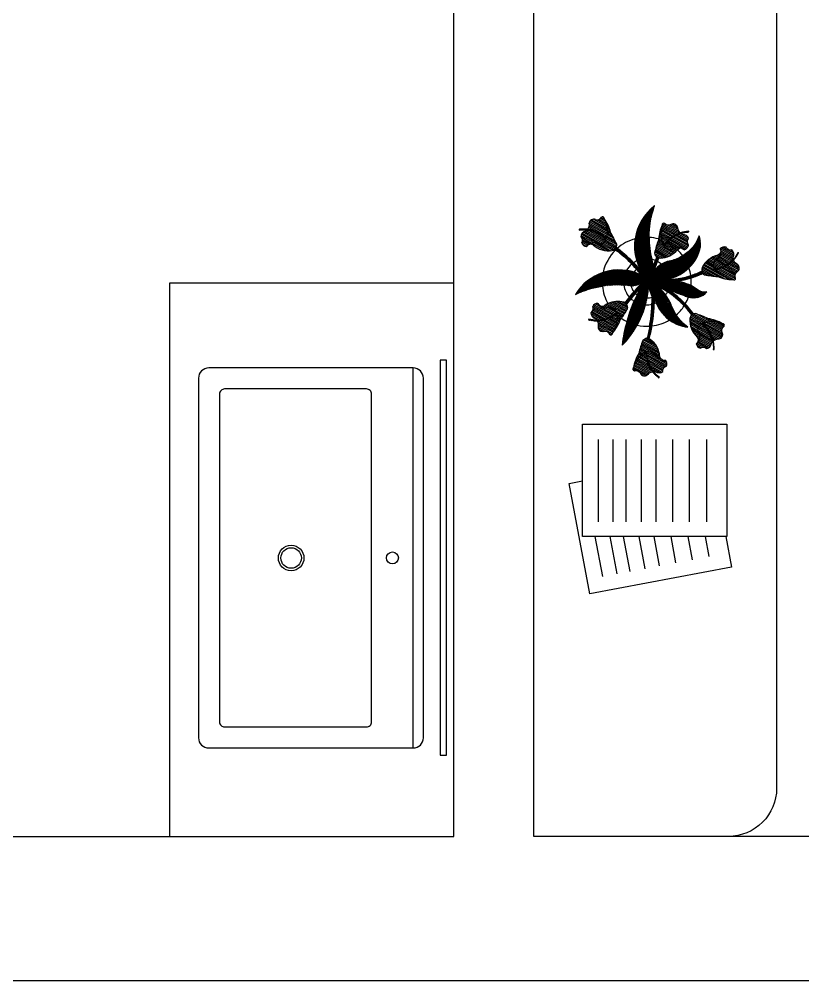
# Model space of a CAD drawing. Header units: inches. Extents: x 9636 to 21597, y -10243 to 557.
# Drawn here: x 13997 to 14045.9, y -8586.5 to -8526.5 of the extents above; entities that cross this region are included whole.
import ezdxf

# ---------------------------------------------------------------- set-up
doc = ezdxf.new("R2010")
doc.units = ezdxf.units.IN
doc.header["$MEASUREMENT"] = 0
for name, color, linetype in [('2', 9, 'Continuous'), ('8', 8, 'Continuous'), ('COTA', 254, 'Continuous'), ('vflor', 10, 'Continuous'), ('vflor2', 50, 'Continuous'), ('Vflores5', 230, 'Continuous'), ('vfolha', 72, 'Continuous'), ('vfolha3', 86, 'Continuous')]:
    doc.layers.add(name, color=color, linetype=linetype)
pattern_1 = [(90, (-251.9726772, -167.8507474), (-0.001875, 3e-19), [])]
pattern_2 = [(90, (-2438.3887037, 74.9963485), (-0.0028125, 2e-19), [])]
pattern_3 = [(90, (-251.97267724, -167.85074738), (-0.000375, 8e-20), [])]
pattern_4 = [(90, (-251.9726772, -167.8507474), (-0.001125, 2e-19), [])]

# ---------------------------------------------------------------- blocks, each defined once
blk = doc.blocks.new('BASIN23')
at = {"color": 252}
blk.add_line((4619.052, 4552.677), (4590.196, 4552.677), dxfattribs=at)
for points in [[(4618.276, 4553.454), (4590.973, 4553.454, 0.414214), (4590.196, 4552.677), (4590.196, 4537.163, 0.414214), (4590.973, 4536.386), (4618.276, 4536.386, 0.414214), (4619.052, 4537.163), (4619.052, 4552.677, 0.414214)], [(4617.068, 4549.527), (4592.181, 4549.527, 0.414214), (4591.792, 4549.139), (4591.792, 4538.371, 0.414214), (4592.181, 4537.982), (4617.068, 4537.982, 0.414214), (4617.456, 4538.371), (4617.456, 4549.139, 0.414214)]]:
    blk.add_lwpolyline(points, format="xyb", close=True, dxfattribs=at)
for centre, radius in [((4604.624, 4551.102), 0.455), ((4604.624, 4543.42), 0.971), ((4604.624, 4543.42), 0.777)]:
    blk.add_circle(centre, radius, dxfattribs=at)
blk = doc.blocks.new('flor_PB_copo_de_leite_verm_médio')
at = {"layer": '2', "lineweight": -3}
h = blk.add_hatch(dxfattribs=at)
h.set_pattern_fill('ANSI31', color=256, scale=0.003, angle=45, style=0)
h.set_pattern_definition(pattern_3)
h.paths.add_polyline_path([(0.063, 0.1833, 0.810808), (0.0623, 0.1846, 0.06826), (0.0478, 0.1746, 0.172607), (0.0272, 0.1364, 0.007149), (0.0285, 0.1354, -0.179283), (0.0494, 0.1742, -0.064983)])
at = {"layer": 'COTA', "lineweight": -3}
h = blk.add_hatch(dxfattribs=at)
h.set_pattern_fill('ANSI31', color=256, scale=0.015, angle=45, style=0)
h.set_pattern_definition(pattern_1)
h.paths.add_polyline_path([(-0.0189, 0.04, -0.060626), (0.002, -0.0006, -0.05545), (0.0002, 0.0412, 0.006234), (-0.0056, 0.0763, 0.056575), (-0.0068, 0.0851, 0.27568), (-0.0351, 0.1134, -0.234589), (-0.0294, 0.0929, 0.047492), (-0.0303, 0.0781, 0.1286)])
at = {"layer": 'vflor', "lineweight": -3}
h = blk.add_hatch(dxfattribs=at)
h.set_pattern_fill('ANSI31', color=256, scale=0.0225, angle=45, style=0)
h.set_pattern_definition(pattern_2)
h.paths.add_polyline_path([(0.0537, 0.1736, -0.062762), (0.0494, 0.1742, 0.179373), (0.0285, 0.1354, 0.009523), (0.0302, 0.1341, 0.335981), (0.0492, 0.1401, -0.407226), (0.0702, 0.1466, 0.287974), (0.0741, 0.1584, -0.393845), (0.0685, 0.1703, 0.34066)])
h.paths.add_polyline_path([(0.0478, 0.1746, -0.195055), (0.038, 0.1833, 0.480655), (0.0235, 0.1828, -0.393714), (0.01, 0.1794, 0.636994), (0.0069, 0.1741, 0.195059), (0.0272, 0.1364, -0.172607)])
h = blk.add_hatch(dxfattribs=at)
h.set_pattern_fill('ANSI31', color=256, scale=0.0225, angle=45, style=0)
h.set_pattern_definition(pattern_2)
h.paths.add_polyline_path([(0.0569, 0.1417, -0.389519), (0.0702, 0.1466, 0.407226), (0.0492, 0.1401, -0.573419), (0.0208, 0.1425, -0.154978), (0.0069, 0.1741, 0.091173), (0.0125, 0.1423, 0.027975), (0.0149, 0.121, 0.581785), (0.0308, 0.1095, 0.232783)])
h = blk.add_hatch(dxfattribs=at)
h.set_pattern_fill('ANSI31', color=256, scale=0.0225, angle=45, style=0)
h.set_pattern_definition([(90, (-251.9726772, -167.8507474), (-0.0028125, 3e-19), [])])
h.paths.add_polyline_path([(-0.0839, 0.1054, 0.195059), (-0.0838, 0.1482, 0.636994), (-0.0891, 0.1515, -0.393714), (-0.1026, 0.148, 0.480655), (-0.1157, 0.1417, -0.195055), (-0.1202, 0.1294, -0.172607)])
h.paths.add_polyline_path([(-0.1213, 0.1282, -0.062762), (-0.1249, 0.1257, 0.34066), (-0.1364, 0.1158, -0.393845), (-0.1357, 0.1026, 0.287974), (-0.1267, 0.094, -0.407226), (-0.105, 0.0983, 0.335981), (-0.0855, 0.102, 0.009523), (-0.0846, 0.1039, 0.179373)])
h = blk.add_hatch(dxfattribs=at)
h.set_pattern_fill('ANSI31', color=256, scale=0.0225, angle=45, style=0)
h.set_pattern_definition(pattern_2)
h.paths.add_polyline_path([(-0.0738, 0.1176, 0.091173), (-0.0838, 0.1482, -0.212423), (-0.0855, 0.102, -0.368913), (-0.1067, 0.0992, 0.372027), (-0.1267, 0.094, -0.515766), (-0.1096, 0.0929, 0.208294), (-0.0744, 0.08, 0.319618), (-0.0643, 0.0883, 0.02186), (-0.064, 0.0892, 0.198243), (-0.0658, 0.0976, 0.027975)])
h = blk.add_hatch(dxfattribs=at)
h.set_pattern_fill('ANSI31', color=256, scale=0.0225, angle=45, style=0)
h.set_pattern_definition(pattern_2)
h.paths.add_polyline_path([(0.1289, 0.077), (0.1149, 0.077, 0.103526), (0.109, 0.0587, 0.188907), (0.1112, 0.0508), (0.1417, 0.0508, 0.00576), (0.1459, 0.0519, 0.055963), (0.1658, 0.0536), (0.1658, 0.0555, -0.157327), (0.1324, 0.066, -0.180489)])
h.paths.add_polyline_path([(0.132, 0.0859, 0.407226), (0.1313, 0.108, -0.515766), (0.1274, 0.0913, 0.102556), (0.1149, 0.077), (0.1289, 0.077, -0.146601)])
h.paths.add_polyline_path([(0.1417, 0.0508), (0.1112, 0.0508, 0.197181), (0.1185, 0.0464, 0.030629)])
h.paths.add_polyline_path([(0.1778, 0.0569, -0.053314), (0.1658, 0.0555), (0.1658, 0.0536, 0.035031)])
h = blk.add_hatch(dxfattribs=at)
h.set_pattern_fill('ANSI31', color=256, scale=0.0225, angle=45, style=0)
h.set_pattern_definition(pattern_2)
h.paths.add_polyline_path([(0.1319, 0.0859, 0.335981), (0.1324, 0.066, 0.009523), (0.1342, 0.0648, 0.179373), (0.1641, 0.0971, -0.062762), (0.1622, 0.101, 0.34066), (0.1543, 0.114, -0.393845), (0.1412, 0.1154, 0.287974), (0.1313, 0.108, -0.407226)])
h.paths.add_polyline_path([(0.1355, 0.0639, 0.195059), (0.1777, 0.0569, 0.636994), (0.1818, 0.0615, -0.393714), (0.1806, 0.0755, 0.480655), (0.1764, 0.0893, -0.195055), (0.1651, 0.0958, -0.172607)])
h = blk.add_hatch(dxfattribs=at)
h.set_pattern_fill('ANSI31', color=256, scale=0.0225, angle=45, style=0)
h.set_pattern_definition(pattern_2)
h.paths.add_polyline_path([(-0.0894, 0.0299, 0.287974), (-0.1015, 0.0326, -0.393845), (-0.1129, 0.026, 0.34066), (-0.1148, 0.0109, -0.062762), (-0.1149, 0.0066, 0.179373), (-0.0744, -0.0107, 0.009523), (-0.0733, -0.0089, 0.335981), (-0.081, 0.0095, -0.407226)])
h.paths.add_polyline_path([(-0.1153, 0.005, -0.195055), (-0.123, -0.0056, 0.480655), (-0.1212, -0.0199, -0.393714), (-0.1166, -0.0331, 0.636994), (-0.111, -0.0357, 0.195059), (-0.0753, -0.0121, -0.172607)])
h = blk.add_hatch(dxfattribs=at)
h.set_pattern_fill('ANSI31', color=256, scale=0.0225, angle=45, style=0)
h.set_pattern_definition(pattern_2)
h.paths.add_polyline_path([(-0.0781, 0.016, -0.499692), (-0.0879, 0.0297, 0.031835), (-0.089, 0.0306, 0.387143), (-0.0827, 0.0103, -0.368913), (-0.0733, -0.0089, -0.212423), (-0.111, -0.0357, 0.091173), (-0.0799, -0.0273, 0.027975), (-0.0588, -0.0229, 0.581785), (-0.0489, -0.0061, 0.203102)])
h = blk.add_hatch(dxfattribs=at)
h.set_pattern_fill('ANSI31', color=256, scale=0.0225, angle=45, style=0)
h.set_pattern_definition(pattern_2)
h.paths.add_polyline_path([(0.0953, -0.0289, -0.172607), (0.1287, -0.0566, -0.195055), (0.1391, -0.0488, 0.480655), (0.1415, -0.0344, -0.393714), (0.1408, -0.0205, 0.636994), (0.1362, -0.0164, 0.195059)])
h.paths.add_polyline_path([(0.094, -0.0299, 0.009523), (0.0924, -0.0314, 0.335981), (0.0945, -0.0512, -0.407226), (0.0968, -0.0731, 0.287974), (0.1076, -0.0792, -0.393845), (0.1204, -0.0761, 0.34066), (0.1266, -0.0622, -0.062762), (0.1279, -0.0581, 0.179373)])
h.paths.add_polyline_path([(-0.0262, -0.1669, -0.062762), (-0.0221, -0.1683, 0.34066), (-0.0073, -0.1719, -0.393845), (0.003, -0.1637, 0.287974), (0.0048, -0.1514, -0.407226), (-0.0112, -0.1362, 0.335981), (-0.0255, -0.1224, 0.009523), (-0.0277, -0.1228, 0.179373)])
h.paths.add_polyline_path([(-0.0293, -0.1232, 0.195059), (-0.0642, -0.1479, 0.636994), (-0.0638, -0.1541, -0.393714), (-0.0532, -0.1631, 0.480655), (-0.0404, -0.17, -0.195055), (-0.0278, -0.1666, -0.172607)])
h = blk.add_hatch(dxfattribs=at)
h.set_pattern_fill('ANSI31', color=256, scale=0.0225, angle=45, style=0)
h.set_pattern_definition(pattern_2)
h.paths.add_polyline_path([(0.1362, -0.0164, 0.091173), (0.104, -0.0156, 0.005176), (0.1, -0.0151, 0.031213), (0.0761, -0.0137, 0.401025), (0.0682, -0.0272, 0.182301), (0.0868, -0.0545, 0.048427), (0.0946, -0.059, -0.389519), (0.0968, -0.0731, 0.372027), (0.0959, -0.0525, -0.368913), (0.0924, -0.0314, -0.212423)])
h = blk.add_hatch(dxfattribs=at)
h.set_pattern_fill('ANSI31', color=256, scale=0.0225, angle=45, style=0)
h.set_pattern_definition(pattern_2)
h.paths.add_polyline_path([(-0.0141, -0.1007, 0.401025), (-0.0295, -0.0987, 0.036395), (-0.0451, -0.1219, 0.091173), (-0.0642, -0.1479, -0.212423), (-0.0255, -0.1224, -0.368913), (-0.011, -0.1381, 0.372027), (0.0048, -0.1514, -0.389519), (-0.005, -0.1411, 0.232783)])
at = {"layer": 'vflor2', "lineweight": -3}
h = blk.add_hatch(dxfattribs=at)
h.set_pattern_fill('ANSI31', color=256, scale=0.003, angle=45, style=0)
h.set_pattern_definition(pattern_3)
h.paths.add_polyline_path([(-0.1377, 0.1312, 0.810808), (-0.1376, 0.1298, -0.064896), (-0.1213, 0.1282, -0.179373), (-0.0846, 0.1039, 0.007149), (-0.0839, 0.1054, 0.172607), (-0.1202, 0.1294, 0.06826)])
h = blk.add_hatch(dxfattribs=at)
h.set_pattern_fill('ANSI31', color=256, scale=0.003, angle=45, style=0)
h.set_pattern_definition(pattern_3)
h.paths.add_polyline_path([(0.1698, 0.1128, 0.810808), (0.1684, 0.113, -0.064896), (0.1641, 0.0971, -0.179373), (0.1342, 0.0648, 0.007149), (0.1355, 0.0639, 0.172607), (0.1651, 0.0958, 0.06826)])
h = blk.add_hatch(dxfattribs=at)
h.set_pattern_fill('ANSI31', color=256, scale=0.003, angle=45, style=0)
h.set_pattern_definition(pattern_3)
h.paths.add_polyline_path([(-0.1253, 0.0193, 0.810808), (-0.1265, 0.0186, 0.06826), (-0.1153, 0.005, 0.172607), (-0.0753, -0.0121, 0.007149), (-0.0744, -0.0107, -0.179373), (-0.1149, 0.0066, -0.064896)])
h = blk.add_hatch(dxfattribs=at)
h.set_pattern_fill('ANSI31', color=256, scale=0.003, angle=45, style=0)
h.set_pattern_definition(pattern_3)
h.paths.add_polyline_path([(0.1287, -0.0566, 0.172607), (0.0953, -0.0289, 0.007149), (0.094, -0.0299, -0.179163), (0.1279, -0.058, -0.065099), (0.1342, -0.0732, 0.810808), (0.1356, -0.0728, 0.06826)])
h.paths.add_polyline_path([(-0.0262, -0.1669, -0.179373), (-0.0277, -0.1228, 0.007149), (-0.0293, -0.1232, 0.172607), (-0.0278, -0.1666, 0.06826), (-0.0192, -0.1819, 0.810808), (-0.018, -0.1811, -0.064896)])
at = {"layer": 'vfolha', "lineweight": -3}
h = blk.add_hatch(dxfattribs=at)
h.set_pattern_fill('ANSI31', color=256, scale=0.015, angle=45, style=0)
h.set_pattern_definition(pattern_1)
h.paths.add_polyline_path([(0.054, 0.0738, 0.127589), (0.0486, 0.1142, -0.086119), (0.0381, 0.0811, -0.059679), (0.0245, 0.0612, 0.116627), (0.0048, 0.0173, 0.025621), (0.0069, -0.0015, -0.068154), (0.0272, 0.0228, -0.000151), (0.0274, 0.0229, 0.183159)])
h = blk.add_hatch(dxfattribs=at)
h.set_pattern_fill('ANSI31', color=256, scale=0.015, angle=45, style=0)
h.set_pattern_definition(pattern_1)
h.paths.add_polyline_path([(-0.0549, 0.016, 0.265175), (-0.0016, -0.0043, 0.036905), (-0.0126, 0.0206, 0.179226), (-0.0604, 0.0563, 0.151605), (-0.1113, 0.0557, 0.069982), (-0.1292, 0.0424, -0.168565), (-0.0761, 0.0329, -0.082744)])
h = blk.add_hatch(dxfattribs=at)
h.set_pattern_fill('ANSI31', color=256, scale=0.015, angle=45, style=0)
h.set_pattern_definition(pattern_1)
h.paths.add_polyline_path([(0.1002, -0.0021, 0.039304), (0.1482, 0.0135, 0.068382), (0.0963, 0.0205, 0.10961), (0.0151, 0.0023, 0.024586), (0.0091, -0.0069, 0.011075), (0.0231, -0.011, 0.060604)])
h = blk.add_hatch(dxfattribs=at)
h.set_pattern_fill('ANSI31', color=256, scale=0.015, angle=45, style=0)
h.set_pattern_definition(pattern_1)
h.paths.add_polyline_path([(-0.0383, -0.0202, -0.057879), (-0.0754, -0.0469, -0.085249), (-0.1387, -0.0692, 0.196212), (-0.0587, -0.0707, 0.178698), (-0.0038, -0.0224, -0.012556), (0.0014, -0.0113, 0.006908), (0.0024, -0.0086, 0.016323), (-0.0191, -0.0096, 0.147369)])
h = blk.add_hatch(dxfattribs=at)
h.set_pattern_fill('ANSI31', color=256, scale=0.015, angle=45, style=0)
h.set_pattern_definition(pattern_1)
h.paths.add_polyline_path([(0.035, -0.0948, 0.179247), (0.103, -0.1228, -0.074362), (0.0605, -0.0824, -0.06874), (0.0332, -0.0355, 0.223763), (0.0106, -0.0123, -0.003009), (0.0067, -0.0111, 0.013752), (0.0011, -0.0229, 0.194857)])
at = {"layer": 'vfolha3', "lineweight": -3}
h = blk.add_hatch(dxfattribs=at)
h.set_pattern_fill('ANSI31', color=256, scale=0.009, angle=45, style=0)
h.set_pattern_definition(pattern_4)
h.paths.add_polyline_path([(0.0229, 0.109, -0.105036), (0.0188, 0.1112, 0.035642), (0.0088, 0.0862, 0.116698), (0.002, -0.0006, -0.01118), (0.0048, -0.0086, -0.197923), (0.0064, -0.0099, -0.299106), (0.0079, -0.0072, -0.128725), (0.0136, 0.086, -0.033571)])
h.paths.add_polyline_path([(0.109, 0.0561, 0.020555), (0.0826, 0.0481, 0.04487), (0.028, 0.0233, 0.031599), (0.0272, 0.0227, -0.003948), (0.0262, 0.0219, 0.065186), (0.0069, -0.0015, 0.0079), (0.0079, -0.0072, -0.10574), (0.0091, -0.0069, -0.072643), (0.0293, 0.0184, -0.0595), (0.0308, 0.0195, -0.045412), (0.0854, 0.0441, -0.019949), (0.1105, 0.0517, -0.000004), (0.1105, 0.0517, -0.105311)])
h.paths.add_polyline_path([(0.0689, -0.02, -0.046422), (0.0091, -0.0069, 0.418069), (0.0064, -0.0099, -0.119803), (0.0067, -0.0111, -0.0265), (0.0106, -0.0123, 0.04382), (0.0679, -0.0246, -0.105295)])
h.paths.add_polyline_path([(-0.0646, 0.0872, -0.105036), (-0.0672, 0.0833, -0.033616), (-0.0481, 0.0674, -0.117525), (-0.0016, -0.0043, 0.0101), (0.0007, -0.0039, -0.6516), (0.0024, -0.0086, -0.006908), (0.0014, -0.0113, -0.002695), (0.0026, -0.009, -0.214172), (0.0048, -0.0086, 0.124622), (-0.0443, 0.0702, 0.035076)])
h = blk.add_hatch(dxfattribs=at)
h.set_pattern_fill('ANSI31', color=256, scale=0.009, angle=45, style=0)
h.set_pattern_definition(pattern_4)
h.paths.add_polyline_path([(0.0024, -0.0086, 0.6516), (0.0007, -0.0039, -0.075013), (-0.0165, -0.0047, 0.023602), (-0.0479, -0.0084, -0.105295), (-0.0475, -0.0131, -0.037995)])
h = blk.add_hatch(dxfattribs=at)
h.set_pattern_fill('ANSI31', color=256, scale=0.009, angle=45, style=0)
h.set_pattern_definition(pattern_4)
h.paths.add_polyline_path([(0.0067, -0.0111, -0.115287), (0.0064, -0.0099, 0.430337), (0.0026, -0.009, 0.002695), (0.0014, -0.0113, -0.028957), (-0.0038, -0.0224, 0.079152), (-0.0231, -0.0965, -0.105383), (-0.0185, -0.0974, -0.094973)])
at = {"layer": '2', "lineweight": -3}
blk.add_lwpolyline([(0.0494, 0.1742, -0.064896), (0.063, 0.1833, 0.810808), (0.0623, 0.1846, 0.06826), (0.0478, 0.1746, -0.195055)], format="xyb", dxfattribs=at)
at = {"layer": 'vflor', "lineweight": -3}
for points in [[(0.0478, 0.1746, -0.195055), (0.038, 0.1833, 0.501368), (0.0232, 0.1823, -0.376344), (0.01, 0.1794, 0.636994), (0.0069, 0.1741, 0.091173), (0.0125, 0.1423, 0.036395), (0.0161, 0.1146, 0.096784), (0.0188, 0.1112, 0.035642)], [(0.0069, 0.1741, 0.212423), (0.0302, 0.1341, 0.368913), (0.0502, 0.1417, -0.372027), (0.0702, 0.1466, 0.287974)], [(0.0229, 0.109, 0.182881), (0.0308, 0.1096, 0.232624), (0.0569, 0.1417, -0.389519), (0.0702, 0.1466, 0.287974), (0.0741, 0.1584, -0.393845), (0.0685, 0.1703, 0.34066), (0.0537, 0.1736, -0.062762), (0.0494, 0.1742, -0.064896)], [(-0.0838, 0.1482, -0.212423), (-0.0855, 0.102, -0.368913), (-0.1067, 0.0992, 0.372027), (-0.1267, 0.094, -0.287974)], [(-0.0646, 0.0872, 0.096784), (-0.0638, 0.0915, 0.036395), (-0.0738, 0.1176, 0.091173), (-0.0838, 0.1482, 0.636994), (-0.0891, 0.1515, -0.376344), (-0.1021, 0.1478, 0.501368), (-0.1157, 0.1417, -0.195055), (-0.1202, 0.1294, 0.06826)], [(-0.1213, 0.1282, -0.062762), (-0.1249, 0.1257, 0.34066), (-0.1364, 0.1158, -0.393845), (-0.1357, 0.1026, 0.287974), (-0.1267, 0.094, -0.389519), (-0.1126, 0.0961, 0.232624), (-0.0745, 0.08, 0.293556), (-0.0646, 0.0872, -0.033616)], [(0.1641, 0.0971, -0.062762), (0.1622, 0.101, 0.34066), (0.1543, 0.114, -0.393845), (0.1412, 0.1154, 0.287974), (0.1313, 0.108, -0.389519), (0.131, 0.0937, 0.232624), (0.1089, 0.0587, 0.164597), (0.1105, 0.0517, 0.020555)], [(0.1777, 0.0569, -0.212423), (0.1324, 0.066, -0.368913), (0.1331, 0.0874, 0.372027), (0.1313, 0.108, -0.287974)], [(0.1105, 0.0517, 0.222448), (0.1185, 0.0464, 0.036395), (0.1459, 0.0519, 0.091173), (0.1777, 0.0569, 0.636994), (0.1818, 0.0615, -0.376344), (0.1803, 0.075, 0.501368), (0.1764, 0.0893, -0.195055), (0.1651, 0.0958, 0.06826)], [(-0.0819, 0.0168, 0.007798), (-0.0833, 0.017, -0.389519), (-0.0894, 0.0299, 0.287974), (-0.1015, 0.0326, -0.393845), (-0.1129, 0.026, 0.34066), (-0.1148, 0.0109, -0.062762), (-0.1149, 0.0066, -0.064896)], [(-0.111, -0.0357, 0.212423), (-0.0733, -0.0089, 0.368913), (-0.0827, 0.0103, -0.372027), (-0.0894, 0.0299, 0.287974)], [(-0.1153, 0.005, -0.195055), (-0.123, -0.0056, 0.501368), (-0.1207, -0.0202, -0.376344), (-0.1166, -0.0331, 0.636994), (-0.111, -0.0357, 0.084136), (-0.0821, -0.0283, 0.053439)], [(-0.0821, -0.0283, 0.006984), (-0.0799, -0.0273, 0.036395), (-0.0526, -0.0212, 0.401755), (-0.0489, -0.006, 0.224419), (-0.0819, 0.0168, -0.389519)], [(0.0999, -0.0151, 0.031062), (0.0761, -0.0137, 0.401755), (0.0682, -0.0272, 0.182145), (0.0868, -0.0545, -0.389519)], [(0.1362, -0.0164, 0.212423), (0.0924, -0.0314, 0.368913), (0.0959, -0.0525, -0.372027), (0.0968, -0.0731, 0.287974)], [(0.1287, -0.0566, -0.195055), (0.1391, -0.0488, 0.501368), (0.141, -0.034, -0.376344), (0.1408, -0.0205, 0.636994), (0.1362, -0.0164, 0.091173), (0.104, -0.0156, 0.005326), (0.0999, -0.0151, 0.035051)], [(-0.0228, -0.0937, 0.002909), (-0.0231, -0.0965, 0.154212)], [(-0.0231, -0.0965, -0.105383), (-0.0185, -0.0974, -0.232624)], [(-0.0185, -0.0974, -0.002356), (-0.0183, -0.0952, 0.146929)]]:
    blk.add_lwpolyline(points, format="xyb", dxfattribs=at)
for centre, radius, start, end in [((0.088, -0.0672), 0.0105, 326.0535, 51.1809), ((0.107, -0.0676), 0.0117, 208.4236, 272.6837), ((0.1157, -0.0845), 0.00967, 60.6238, 146.6108), ((0.122, -0.2171), 0.1923, 141.9978, 150.3352), ((-0.0229, -0.1078), 0.0113, 91.2188, 126.2853), ((-0.0229, -0.1078), 0.0113, 38.7331, 67.1556), ((-0.0506, -0.1301), 0.0469, 346.4059, 38.7878), ((0.016, -0.1868), 0.0891, 133.254, 154.0917), ((-0.0162, -0.1786), 0.0569, 99.4044, 147.3752), ((0.0046, -0.1356), 0.0158, 189.1117, 270.7379), ((-0.0625, -0.1509), 0.00341, 118.622, 248.6097), ((-0.0633, -0.1643), 0.0102, 10.042, 92.5361), ((0.0055, -0.1409), 0.0105, 181.0844, 266.2119), ((-0.0059, -0.1561), 0.0117, 319.5816, 23.8417), ((-0.044, -0.1615), 0.00928, 186.3962, 292.907), ((0.0023, -0.1733), 0.00967, 85.6545, 171.6415)]:
    blk.add_arc(centre, radius, start, end, dxfattribs=at)
at = {"layer": 'vflor2', "lineweight": -3}
for points in [[(0.0272, 0.1364, -0.172607), (0.0478, 0.1746, -0.810808)], [(0.0494, 0.1742, 0.179373), (0.0285, 0.1354, 0.243738)], [(-0.1202, 0.1294, 0.06826), (-0.1377, 0.1312, 0.810808), (-0.1376, 0.1298, -0.064896), (-0.1213, 0.1282, -0.062762)], [(-0.1213, 0.1282, -0.179373), (-0.0846, 0.1039, -0.243738)], [(-0.0839, 0.1054, 0.172607), (-0.1202, 0.1294, 0.810808)], [(0.1651, 0.0958, 0.06826), (0.1698, 0.1128, 0.810808), (0.1684, 0.113, -0.064896), (0.1641, 0.0971, -0.062762)], [(0.1641, 0.0971, -0.179373), (0.1342, 0.0648, -0.243738)], [(0.1355, 0.0639, 0.172607), (0.1651, 0.0958, 0.810808)], [(-0.1149, 0.0066, -0.064896), (-0.1253, 0.0193, 0.810808), (-0.1265, 0.0186, 0.06826), (-0.1153, 0.005, -0.195055)], [(-0.0753, -0.0121, -0.172607), (-0.1153, 0.005, -0.810808)], [(-0.1149, 0.0066, 0.179373), (-0.0744, -0.0107, 0.243738)], [(0.1279, -0.0581, 0.179373), (0.094, -0.0299, 0.243738)], [(0.0953, -0.0289, -0.172607), (0.1287, -0.0566, -0.810808)], [(0.1279, -0.0581, -0.064896), (0.1342, -0.0732, 0.810808), (0.1356, -0.0728, 0.06826), (0.1287, -0.0566, -0.195055)], [(-0.0278, -0.1666, 0.06826), (-0.0192, -0.1819, 0.810808), (-0.018, -0.1811, -0.064896), (-0.0262, -0.1669, -0.062762)]]:
    blk.add_lwpolyline(points, format="xyb", dxfattribs=at)
for centre, radius, start, end in [((0.1436, -0.0656), 0.0174, 154.525, 168.8901), ((0.0325, -0.1428), 0.0648, 162.3583, 201.5309), ((0.0325, -0.1428), 0.0634, 161.6219, 202.2985), ((-0.0299, -0.1839), 0.0174, 63.3752, 77.7403)]:
    blk.add_arc(centre, radius, start, end, dxfattribs=at)
at = {"layer": 'Vflores5', "lineweight": -3}
for points in [[(0.0188, 0.1112, 0.105036), (0.0229, 0.109, 0.232624)], [(-0.0646, 0.0872, -0.105036), (-0.0672, 0.0833, -0.232624)]]:
    blk.add_lwpolyline(points, format="xyb", dxfattribs=at)
for centre, radius, start, end in [((0.1138, -0.0163), 0.0469, 234.7694, 245.8594), ((0.1145, -0.0652), 0.0125, 298.4967, 13.7444), ((-0.0275, -0.1388), 0.0165, 2.2533, 83.252), ((-0.0299, -0.1839), 0.0174, 83.161, 127.31), ((-0.0123, -0.1605), 0.0125, 218.5209, 293.7686)]:
    blk.add_arc(centre, radius, start, end, dxfattribs=at)
at = {"layer": 'vfolha', "lineweight": -3}
for points in [[(-0.0068, 0.0851, 0.275681), (-0.0351, 0.1134, -0.234589), (-0.0294, 0.0929, 0.047492), (-0.0303, 0.0781, 0.04348)], [(0.054, 0.0738, 0.127589), (0.0486, 0.1142, -0.086131), (0.0381, 0.0811, 0.067782)], [(-0.0205, 0.0954, -0.172243), (-0.0166, 0.0773, 0.077621), (-0.0032, 0.012, 0.077621)], [(0.0088, 0.0862, 0.042088), (-0.0068, 0.0851, 0.275681)], [(0.0002, 0.0412, 0.006234), (-0.0056, 0.0763, 0.056573), (-0.0068, 0.0851, -0.234589)], [(0.0381, 0.0811, -0.059667), (0.0245, 0.0612, 0.116627), (0.0048, 0.0173)], [(0.0483, 0.0897, -0.192821), (0.0402, 0.0606, 0.073411), (0.0069, -0.0015, 0.073411)], [(0.0381, 0.0811, 0.067782), (0.0136, 0.086, -0.033571)], [(-0.0481, 0.0674, 0.044708), (-0.0604, 0.0563, 0.151618)], [(-0.0303, 0.0781, 0.04348), (-0.0443, 0.0702, 0.035076)], [(-0.0303, 0.0781, 0.1286), (-0.0189, 0.04)], [(0.0262, 0.0219, 0.188192), (0.054, 0.0738, -0.146551)], [(0.0826, 0.0481, 0.105029), (0.054, 0.0738, 0.127589)], [(-0.0604, 0.0563, 0.151618), (-0.1113, 0.0557, 0.069982), (-0.1292, 0.0424, -0.168565), (-0.0761, 0.0329, 0.046466)], [(-0.0968, 0.0502, -0.205437), (-0.0512, 0.0368, 0.058316), (-0.0016, -0.0043, 0.058316)], [(-0.0126, 0.0206, 0.179213), (-0.0604, 0.0563, 0.069982)], [(0.0963, 0.0205, 0.070573), (0.0854, 0.0441, -0.019885)], [(-0.0761, 0.0329, 0.046466), (-0.0819, 0.0168, 0.007798)], [(-0.0761, 0.0329, -0.082744), (-0.0549, 0.016, 0.276015), (0.0007, -0.0039)], [(0.0963, 0.0205, 0.10961), (0.0151, 0.0023)], [(0.1002, -0.0021, 0.039304), (0.1482, 0.0135, 0.068382), (0.0963, 0.0205, 0.070573)], [(-0.0754, -0.0469, 0.057879), (-0.0383, -0.0202, -0.147369), (-0.0191, -0.0096)], [(0.0024, -0.0086, -0.215955), (-0.0587, -0.0707, 0.085249)], [(0.0067, -0.0111, -0.251756), (0.0332, -0.0355, 0.06874), (0.0605, -0.0824, -0.179247)], [(0.0231, -0.011, 0.060604), (0.1002, -0.0021, 0.179336)], [(0.0999, -0.0151, 0.035051), (0.1002, -0.0021, 0.039304)], [(-0.0821, -0.0283, 0.053439), (-0.0754, -0.0469, -0.085249)], [(-0.0754, -0.0469, -0.085249), (-0.1387, -0.0692, 0.196212), (-0.0587, -0.0707, 0.116806)], [(0.0605, -0.0824, 0.10465), (0.0868, -0.0545, 0.048427)], [(-0.0587, -0.0707, 0.116806), (-0.0228, -0.0937, 0.002909)], [(0.035, -0.0948, 0.179247), (0.103, -0.1228, -0.074362), (0.0605, -0.0824, 0.10465)]]:
    blk.add_lwpolyline(points, format="xyb", dxfattribs=at)
for centre, radius, start, end in [((-0.0102, 0.0896), 0.0139, 190.0696, 242.4893), ((-0.0233, 0.0795), 0.0131, 303.75, 6.6047), ((0.0341, 0.0749), 0.0195, 277.0801, 314.9015), ((0.0233, 0.0716), 0.0201, 326.903, 24.0222), ((-0.0878, 0.0701), 0.0254, 262.1173, 302.3996), ((-0.08, 0.0499), 0.00599, 347.7837, 86.1504), ((-0.0594, 0.0223), 0.0178, 74.4948, 123.9772), ((-0.0724, 0.0394), 0.0178, 0.087, 39.539), ((0.0126, 0.0674), 0.0355, 197.7137, 226.0983), ((-0.0246, 0.0544), 0.0178, 315.4705, 358.6447), ((0.0078, -0.0063), 0.0481, 84.2431, 93.4142), ((0.0358, 0.0403), 0.0149, 146.4115, 207.5873), ((0.0026, 0.0795), 0.0503, 293.555, 316.3797), ((-0.0502, -0.0401), 0.0641, 77.7818, 91.7847), ((-0.0693, 0.0225), 0.0327, 0.2098, 31.9202), ((0.0078, -0.0063), 0.0481, 125.0447, 127.268), ((-0.0169, 0.037), 0.0137, 310.2753, 0.9375), ((0.0078, -0.0063), 0.0337, 90.892, 95.6625), ((0.0386, 0.0213), 0.0247, 151.6018, 190.6697), ((0.0078, -0.0063), 0.0481, 48.3792, 53.4825), ((0.0078, -0.0063), 0.0481, 26.2812, 42.5077), ((0.0078, -0.0063), 0.0481, 169.041, 181.0997), ((-0.0235, 0.0311), 0.0256, 243.1659, 284.9091), ((-0.0399, 0.0122), 0.0237, 345.7417, 17.1654), ((0.169, -0.6187), 0.6324, 94.473, 104.6473), ((0.018, 0.0059), 0.0132, 322, 352.8592), ((0.0078, -0.0063), 0.0337, 30.7535, 48.7009), ((0.0452, 0.0091), 0.011, 327.9521, 11.4034), ((0.0559, -0.017), 0.0203, 48.4367, 93.9009), ((0.0714, 0.0137), 0.0151, 338.1322, 6.3235), ((0.0853, -0.0166), 0.0247, 52.6194, 89.7867), ((0.1009, 0.0153), 0.0097, 332.211, 7.6106), ((0.1181, 0.021), 0.0133, 229.7898, 280.5429), ((-0.641, 0.746), 0.9916, 306.1946, 310.4548), ((0.0078, -0.0063), 0.0481, 186.6896, 196.6917), ((0.0078, -0.0063), 0.0337, 174.2307, 178.5976), ((0.0078, -0.0063), 0.0337, 186.5653, 188.9477), ((-0.0187, -0.0373), 0.0203, 64.5644, 106.8546), ((-0.0357, -0.0156), 0.0259, 322.7842, 352.3137), ((0.0005, -0.0066), 0.00272, 314.65, 87.003), ((0.0041, -0.0112), 0.00269, 2.627, 123.0897), ((0.0092, -0.0097), 0.0028, 92.3845, 209.4432), ((0.1199, -0.005), 0.1133, 183.0631, 242.2401), ((0.0308, -0.0254), 0.0233, 56.375, 95.861), ((0.0078, -0.0063), 0.0337, 313.9366, 336.7486), ((0.0078, -0.0063), 0.0337, 344.7669, 352.6586), ((0.0078, -0.0063), 0.0481, 346.0982, 356.1349), ((-0.0409, 0.0026), 0.0391, 256.5993, 286.539), ((-0.056, -0.0382), 0.0265, 334.3619, 7.256), ((0.0078, -0.0063), 0.0337, 235.7381, 239.9995), ((0.0078, -0.0063), 0.0337, 247.9956, 262.5455), ((0.1067, -0.017), 0.1058, 183.2138, 227.3191), ((0.0516, -0.0351), 0.0451, 164.8456, 182.9382), ((0.0037, -0.0488), 0.0259, 41.5787, 80.2806), ((0.0078, -0.0063), 0.0481, 307.6543, 340.4806), ((-0.1074, 0.0398), 0.1075, 273.9339, 298.9476), ((-0.025, 0.0639), 0.1371, 243.6765, 247.9444), ((-0.0565, -0.0429), 0.0115, 203.814, 275.5362), ((-0.0687, -0.0555), 0.0152, 316.6993, 9.1037), ((0.0078, -0.0063), 0.0481, 234.041, 243.4388), ((0.0078, -0.0063), 0.0481, 249.0542, 269.9881), ((0.0341, -0.0507), 0.0201, 167.7674, 199.4141), ((0.0124, -0.0736), 0.0272, 49.8832, 85.8669), ((-0.0966, -0.05), 0.024, 277.8461, 326.7854), ((0.0318, -0.1048), 0.0316, 50.365, 94.1894), ((0.0442, -0.0765), 0.0127, 177.3069, 222.6417), ((0.0078, -0.0063), 0.0926, 253.6756, 287.1101), ((0.0631, -0.0992), 0.0117, 162.8431, 213.365), ((0.0551, -0.1285), 0.0329, 62.7714, 95.4783), ((0.0132, -0.2158), 0.1229, 56.5887, 63.9854)]:
    blk.add_arc(centre, radius, start, end, dxfattribs=at)
at = {"layer": 'vfolha3', "lineweight": -3}
for points in [[(0.0188, 0.1112, 0.035642), (0.0088, 0.0862, 0.042088)], [(0.0136, 0.086, -0.033571), (0.0229, 0.109, 0.182881)], [(-0.0672, 0.0833, -0.033616), (-0.0481, 0.0674, 0.044708)], [(-0.0443, 0.0702, 0.035076), (-0.0646, 0.0872, 0.096784)], [(0.0826, 0.0481, 0.04487), (0.028, 0.0233, 0.057779), (0.0265, 0.0222, 0.066188), (0.0069, -0.0015)], [(0.0854, 0.0441, 0.045412), (0.0308, 0.0195, 0.0595), (0.0293, 0.0184, 0.072643), (0.0091, -0.0069)], [(0.109, 0.0561, 0.020555), (0.0826, 0.0481, 0.105029)], [(0.0854, 0.0441, -0.019917), (0.1105, 0.0517, 0.222448)]]:
    blk.add_lwpolyline(points, format="xyb", dxfattribs=at)
for centre, radius, start, end in [((0.1889, 0.0286), 0.1891, 162.2507, 188.8754), ((0.1889, 0.0286), 0.1844, 161.8438, 191.1841), ((-0.1754, -0.066), 0.1844, 19.5464, 46.3581), ((-0.1754, -0.066), 0.1891, 17.6761, 46.0909), ((0.0073, -0.339), 0.3351, 94.0661, 99.4742), ((0.0073, -0.339), 0.3304, 90.8381, 99.5417), ((0.2193, -0.12), 0.2435, 152.8584, 174.456), ((0.2193, -0.12), 0.2388, 152.8584, 174.5595), ((0.1092, 0.308), 0.3351, 252.1973, 262.9232), ((0.1092, 0.308), 0.3304, 252.3591, 262.9907)]:
    blk.add_arc(centre, radius, start, end, dxfattribs=at)
blk = doc.blocks.new('RTHD')
for p, q in [((6186.294, 7472.006), (6191.435, 7472.006)), ((6192.338, 7471.925), (6193.595, 7472.161)), ((6192.338, 7470.836), (6193.793, 7471.109)), ((6186.294, 7470.936), (6191.435, 7470.936)), ((6186.294, 7469.897), (6191.435, 7469.897)), ((6192.338, 7469.778), (6193.985, 7470.087)), ((6186.294, 7468.857), (6191.435, 7468.857)), ((6192.338, 7468.721), (6194.177, 7469.066)), ((6192.338, 7467.787), (6194.346, 7468.164)), ((6186.294, 7467.94), (6191.435, 7467.94)), ((6186.294, 7466.992), (6191.435, 7466.992)), ((6192.338, 7466.823), (6194.521, 7467.233)), ((6192.338, 7465.983), (6194.673, 7466.422)), ((6186.294, 7466.167), (6191.435, 7466.167)), ((6186.294, 7465.249), (6191.435, 7465.249)), ((6192.338, 7465.05), (6194.842, 7465.52))]:
    blk.add_line(p, q)
blk.add_lwpolyline([(6192.338, 7473.211), (6194.249, 7473.57), (6195.908, 7464.738), (6189.037, 7463.448), (6188.88, 7464.284)])
blk.add_lwpolyline([(6185.347, 7473.271), (6192.338, 7473.271), (6192.338, 7464.284), (6185.347, 7464.284)], close=True)

msp = doc.modelspace()

# ---------------------------------------------------------------- linework, layer by layer
for p, q in [((14024.125, -8577.47), (14024.125, -8463.47)), ((14029.125, -8577.47), (14029.125, -8463.47)), ((13952.125, -8577.47), (14024.125, -8577.47)), ((14053.125, -8577.47), (14029.125, -8577.47)), ((14053.125, -8586.47), (13795.125, -8586.47))]:
    msp.add_line(p, q)
at = {"ltscale": 7}
msp.add_lwpolyline([(14029.125, -8577.47), (14029.125, -8463.47), (14041.245, -8463.47, -0.414214), (14044.245, -8466.47), (14044.245, -8574.47, -0.414214), (14041.245, -8577.47)], format="xyb", close=True, dxfattribs=at)
msp.add_lwpolyline([(14006.422, -8542.99), (14006.422, -8577.47), (14024.125, -8577.47), (14024.125, -8542.99)], close=True)
at = {"color": 143, "true_color": 0x7aafdf}
msp.add_lwpolyline([(14023.272, -8547.783), (14023.272, -8572.412), (14023.682, -8572.412), (14023.682, -8547.783)], close=True, dxfattribs=at)

# ---------------------------------------------------------------- block references
at = {"xscale": 0.8209703137976561, "yscale": 0.8209703137976561, "zscale": 0.8209703137976561, "rotation": 269.9999999999999}
msp.add_blockref('BASIN23', (10283.981, -4779.855), dxfattribs=at)
at = {"rotation": 270}
msp.add_blockref('RTHD', (6567.868, -2366.435), dxfattribs=at)
at = {"layer": '8', "xscale": 29.95138907847226, "yscale": 29.95138907847226, "zscale": 29.95138907847226, "rotation": 240.8064094222065}
msp.add_blockref('flor_PB_copo_de_leite_verm_médio', (14036.429, -8542.786), dxfattribs=at)

doc.saveas('drawing.dxf')
